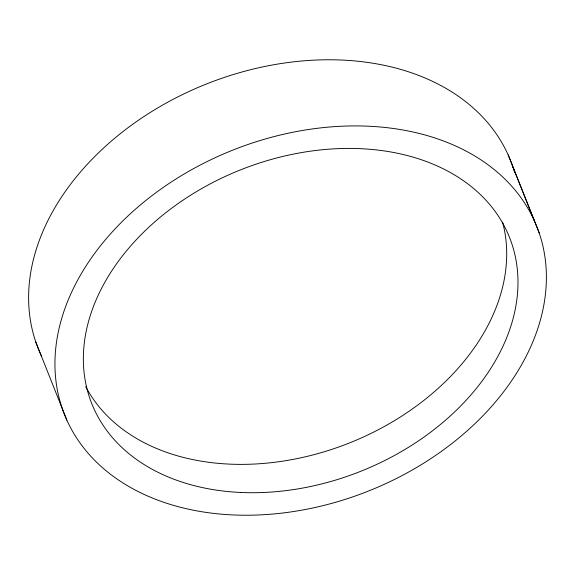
<?xml version="1.0" encoding="UTF-8"?>
<svg xmlns="http://www.w3.org/2000/svg" width="575" height="575" viewBox="0 0 575 575"><rect width="100%" height="100%" fill="white"/><g stroke="black" fill="none" stroke-linecap="round" stroke-linejoin="round"><path stroke-width="0.86" d="M508.142 154.84L534.462 220.987M512.842 166.75L539.17 232.897A254.193 183.468 -21.7 0 1 232.623 514.92A254.193 183.468 -21.7 0 1 130.194 213.9A254.193 183.468 -21.7 0 1 539.17 232.897M35.83 342.103L66.858 420.16M41.616 356.342A254.193 183.468 -21.7 0 1 209.12 82.937A254.193 183.468 -21.7 0 1 514.647 172.457M502.593 222.202A224.803 162.258 -21.7 0 1 348.45 443.347A224.803 162.258 -21.7 0 1 85.675 386.573M240.487 492.452A224.803 162.258 -21.7 0 0 511.592 243.031A224.803 162.258 -21.7 0 0 149.903 226.234A224.803 162.258 -21.7 0 0 240.487 492.452"/></g></svg>
